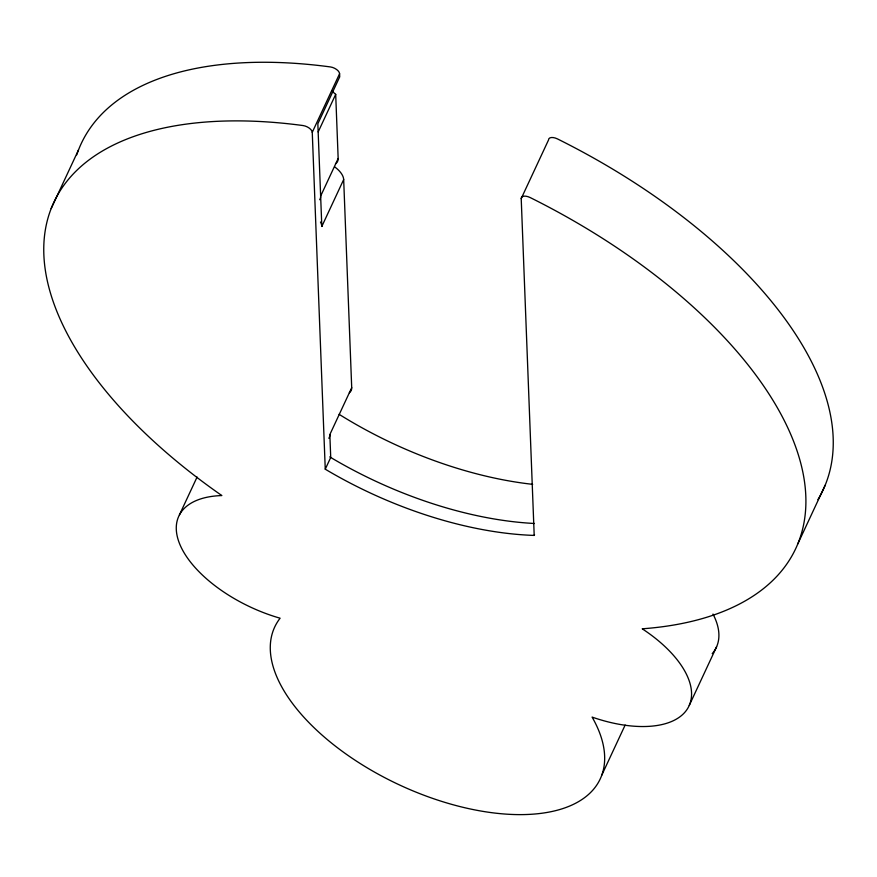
<?xml version="1.0" encoding="UTF-8"?>
<svg xmlns="http://www.w3.org/2000/svg" width="877" height="877" viewBox="0 0 877 877"><rect width="100%" height="100%" fill="white"/><g stroke="black" fill="none" stroke-linecap="round" stroke-linejoin="round"><path stroke-width="1.32" d="M51.162 208.583L78.491 149.967M534.542 534.696L534.203 535.419A257.728 129.643 25 0 1 325.257 469.195L312.256 132.328L339.596 73.712A7.487 3.76 25 0 0 330.41 66.937A409.362 205.92 25 0 0 76.737 154.845M318.165 131.956L335.694 94.365L331.649 90.802M335.694 94.365L338.16 158.518L320.642 196.097A22.451 11.291 25 0 1 319.666 199.715M179.423 514.909L197.084 477.055M320.478 222.013A22.451 11.291 25 0 1 321.815 226.452L343.674 179.555A22.451 11.291 25 0 0 334.696 166.893M328.82 438.281A22.451 11.291 25 0 0 329.84 434.586L351.71 387.689L343.674 179.555M325.257 469.195L330.728 457.465L329.84 434.586M534.203 535.419L521.212 198.564L548.542 139.947A7.487 3.76 25 0 1 557.432 138.895A409.362 205.92 25 0 1 817.89 499.66M601.797 775.125L625.148 725.049M689.267 705.404L716.597 646.777M797.807 543.883L825.147 485.255M339.596 73.712L339.717 76.858L317.847 123.745L321.815 226.452M351.71 387.689A22.451 11.291 25 0 1 349.353 392.786M534.444 523.481A257.728 129.643 25 0 1 329.741 456.884M521.212 198.564A7.487 3.76 25 0 1 530.103 197.522A409.362 205.92 25 0 1 800.822 463.473A409.362 205.92 25 0 1 642.227 628.809A103.639 52.138 25 0 1 688.061 707.783A103.639 52.138 25 0 1 592.107 717.101A179.61 90.353 25 0 1 441.263 801.249A179.61 90.353 25 0 1 280.114 618.208A103.639 52.138 25 0 1 181.046 547.073A103.639 52.138 25 0 1 221.848 495.56A409.362 205.92 25 0 1 46.415 224.326A409.362 205.92 25 0 1 303.069 125.554A7.487 3.76 25 0 1 312.256 132.328M712.99 614.075A103.639 52.138 25 0 1 712.212 653.639M532.668 484.334A257.728 129.643 25 0 1 339.103 414.317M338.16 158.518A22.451 11.291 25 0 1 335.485 163.846"/></g></svg>
